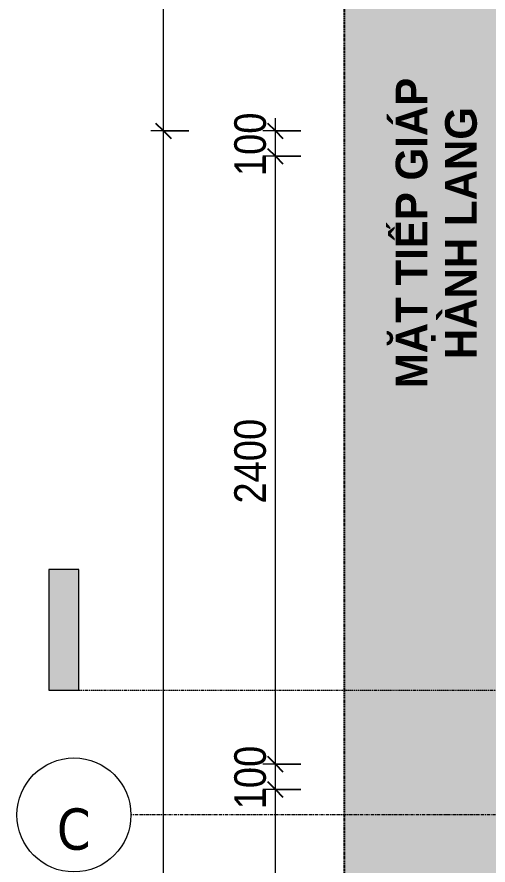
# Model space of a CAD drawing. Header units: millimetres. Extents: x 81424 to 264319, y 405 to 78637.
# Drawn here: x 81424 to 83285, y 28239 to 31587 of the extents above; entities that cross this region are included whole.
import ezdxf

# ---------------------------------------------------------------- set-up
doc = ezdxf.new("R2010")
doc.units = ezdxf.units.MM
for name, pattern in [('Dash - Tight', [4.5, 3, -1.5]), ('Dash Dot 3_16_', [7.9375, 4.7625, -1.5875, 0, -1.5875]), ('Grid Line', [22.225, 12.7, -3.175, 3.175, -3.175]), ('Hidden', [7.14375, 4.7625, -2.38125])]:
    doc.linetypes.add(name, pattern=pattern)
for name, color, linetype, lineweight in [('A-ANNO-DIMS', 211, 'Continuous', 9), ('A-ANNO-DIMS-50', 211, 'Continuous', 9), ('A-DETL-GENF-3', 92, 'Dash - Tight', 18), ('A-DETL-GENF-4', 92, 'Hidden', 25), ('G-ANNO-SYMB', 111, 'Continuous', 9), ('G-ANNO-SYMB-1', 111, 'Dash Dot 3_16_', 18), ('G-ANNO-TEXT-1', 7, 'Continuous', 9), ('S-GRID-1', 1, 'Grid Line', 9), ('S-GRID-IDEN', 1, 'Continuous', 9)]:
    doc.layers.add(name, color=color, linetype=linetype, lineweight=lineweight)
doc.layers.add('A-DETL-GENF-2', color=7, linetype='Continuous', lineweight=18, transparency=0.2)
doc.styles.add('Arial_B', font='arialbd.ttf', dxfattribs={"width": 0.95, "height": 125})
doc.styles.add('Tahoma_B', font='tahomabd.ttf', dxfattribs={"height": 162.5})
doc.styles.add('UTM Avo', font='', dxfattribs={"width": 0.9, "height": 125})
doc.styles.get('UTM Avo').set_extended_font_data('UTM Avo')
doc.dimstyles.new('1_Dim_chi_tiet_2_5', dxfattribs={"dimscale": 304.8, "dimtxt": 124.912619, "dimasz": 0.19685, "dimexe": 0.164042, "dimexo": 0.0625, "dimgap": 0.016404, "dimtad": 1, "dimdec": 0, "dimrnd": 5, "dimzin": 0, "dimdsep": 46, "dimtxsty": 'UTM Avo', "dimblk1": 'OBLIQUE', "dimblk2": 'OBLIQUE', "dimsah": 1, "dimcen": 0.09, "dimdle": 0.164042, "dimazin": 0, "dimtfac": 1, "dimtdec": 4, "dimtix": 1, "dimtmove": 0, "dimatfit": 3, "dimfxl": 0.328084, "dimfxlon": 1, "dimtvp": 1, "dimtolj": 1, "dimtzin": 0, "dimarcsym": 2})

# ---------------------------------------------------------------- blocks, each defined once
blk = doc.blocks.new('BORDER VIEW - BORDER VIEW-2591741-TKCS_CĂN HỘ LOẠI 4 - MẶT BẰNG')
at = {"layer": 'A-DETL-GENF-4'}
blk.add_line((0, 150), (0, 11455.3), dxfattribs=at)
blk = doc.blocks.new('Grid - M_Grid Head - Circle-353313-TKCS_CĂN HỘ LOẠI 4 - MẶT BẰNG')
at = {"layer": 'S-GRID-IDEN'}
blk.add_circle((0, 0), 4.5, dxfattribs=at)
blk = doc.blocks.new('Section - 3_32_ x 3_8_-4701953-TKCS_CĂN HỘ LOẠI 4 - MẶT BẰNG')
at = {"layer": 'G-ANNO-SYMB'}
blk.add_hatch(color=256, dxfattribs=at).paths.add_polyline_path([(0, 9.525), (0, 0), (-2.38125, 0), (-2.38125, 9.525)])
for p, q in [((0, 9.525), (-2.38125, 9.525)), ((-2.38125, 9.525), (-2.38125, 0)), ((0, 0), (0, 9.525)), ((-2.38125, 0), (0, 0))]:
    blk.add_line(p, q, dxfattribs=at)
blk = doc.blocks.new('DIMBLOCK10-TKCS_CĂN HỘ LOẠI 4 - MẶT BẰNG')
at = {"layer": 'A-ANNO-DIMS-50'}
for p, q in [((82103.5, 31136.9), (81953.5, 31136.9)), ((82003.5, 24486.9), (82003.5, 31136.9)), ((82003.5, 31136.9), (82103.5, 31136.9)), ((81903.5, 24536.9), (82053.5, 24536.9)), ((82003.5, 24536.9), (81903.5, 24536.9))]:
    blk.add_line(p, q, dxfattribs=at)
at = {"layer": 'A-ANNO-DIMS-50', "lineweight": 25}
for p, q in [((82003.5, 31136.9), (81973.5, 31166.9)), ((82003.5, 31136.9), (82033.5, 31106.9)), ((82003.5, 24536.9), (81973.5, 24566.9)), ((82003.5, 24536.9), (82033.5, 24506.9))]:
    blk.add_line(p, q, dxfattribs=at)
at = {"layer": 'A-ANNO-DIMS-50', "color": 0, "insert": (81841.1, 27665.8), "char_height": 125, "width": 410.824, "attachment_point": 1, "rotation": 90, "line_spacing_factor": 1.110334, "style": 'UTM Avo'}
blk.add_mtext('6600', dxfattribs=at)
blk = doc.blocks.new('_Oblique')
at = {"color": 0, "linetype": 'ByBlock', "lineweight": -2}
blk.add_line((-0.5, -0.5), (0.5, 0.5), dxfattribs=at)
blk = doc.blocks.new('DIMBLOCK11-TKCS_CĂN HỘ LOẠI 4 - MẶT BẰNG')
at = {"layer": 'A-ANNO-DIMS-50'}
for p, q in [((82003.5, 31136.9), (82003.5, 33586.9)), ((81903.5, 33536.9), (82053.5, 33536.9)), ((82003.5, 33536.9), (81903.5, 33536.9)), ((82103.5, 31136.9), (81953.5, 31136.9)), ((82003.5, 31136.9), (82103.5, 31136.9))]:
    blk.add_line(p, q, dxfattribs=at)
at = {"layer": 'A-ANNO-DIMS-50', "lineweight": 25}
for p, q in [((82003.5, 33536.9), (81973.5, 33566.9)), ((82003.5, 33536.9), (82033.5, 33506.9)), ((82003.5, 31136.9), (81973.5, 31166.9)), ((82003.5, 31136.9), (82033.5, 31106.9))]:
    blk.add_line(p, q, dxfattribs=at)
at = {"layer": 'A-ANNO-DIMS-50', "color": 0, "insert": (81841.1, 32165.8), "char_height": 125, "width": 410.824, "attachment_point": 1, "rotation": 90, "line_spacing_factor": 1.110334, "style": 'UTM Avo'}
blk.add_mtext('2400', dxfattribs=at)
blk = doc.blocks.new('DIMBLOCK13-TKCS_CĂN HỘ LOẠI 4 - MẶT BẰNG')
at = {"layer": 'A-ANNO-DIMS-50', "lineweight": 25}
for p, q in [((82444.9, 28537.4), (82414.9, 28567.4)), ((82444.9, 28537.4), (82474.9, 28507.4)), ((82444.9, 24736.9), (82414.9, 24766.9)), ((82444.9, 24736.9), (82474.9, 24706.9))]:
    blk.add_line(p, q, dxfattribs=at)
at = {"layer": 'A-ANNO-DIMS-50'}
for p, q in [((82544.9, 28537.4), (82394.9, 28537.4)), ((82444.9, 24736.9), (82444.9, 28537.4)), ((82444.9, 28537.4), (82544.9, 28537.4)), ((82544.9, 24736.9), (82394.9, 24736.9)), ((82444.9, 24736.9), (82544.9, 24736.9))]:
    blk.add_line(p, q, dxfattribs=at)
at = {"layer": 'A-ANNO-DIMS-50', "color": 0, "insert": (82282.5, 26466), "char_height": 125, "width": 410.824, "attachment_point": 1, "rotation": 90, "line_spacing_factor": 1.110334, "style": 'UTM Avo'}
blk.add_mtext('3800', dxfattribs=at)
blk = doc.blocks.new('DIMBLOCK14-TKCS_CĂN HỘ LOẠI 4 - MẶT BẰNG')
at = {"layer": 'A-ANNO-DIMS-50', "lineweight": 25}
for p, q in [((82444.9, 28637.4), (82414.9, 28667.4)), ((82444.9, 28637.4), (82474.9, 28607.4)), ((82444.9, 28537.4), (82414.9, 28567.4)), ((82444.9, 28537.4), (82474.9, 28507.4))]:
    blk.add_line(p, q, dxfattribs=at)
at = {"layer": 'A-ANNO-DIMS-50'}
for p, q in [((82544.9, 28637.4), (82394.9, 28637.4)), ((82444.9, 28537.4), (82444.9, 28637.4)), ((82444.9, 28637.4), (82544.9, 28637.4)), ((82544.9, 28537.4), (82394.9, 28537.4)), ((82444.9, 28537.4), (82544.9, 28537.4))]:
    blk.add_line(p, q, dxfattribs=at)
at = {"layer": 'A-ANNO-DIMS-50', "color": 0, "insert": (82282.5, 28459), "char_height": 125, "width": 308.118, "attachment_point": 1, "rotation": 90, "line_spacing_factor": 1.110334, "style": 'UTM Avo'}
blk.add_mtext('100', dxfattribs=at)
blk = doc.blocks.new('DIMBLOCK15-TKCS_CĂN HỘ LOẠI 4 - MẶT BẰNG')
at = {"layer": 'A-ANNO-DIMS-50', "lineweight": 25}
for p, q in [((82444.9, 31036.9), (82414.9, 31066.9)), ((82444.9, 31036.9), (82474.9, 31006.9)), ((82444.9, 28637.4), (82414.9, 28667.4)), ((82444.9, 28637.4), (82474.9, 28607.4))]:
    blk.add_line(p, q, dxfattribs=at)
at = {"layer": 'A-ANNO-DIMS-50'}
for p, q in [((82544.9, 31036.9), (82394.9, 31036.9)), ((82444.9, 28637.4), (82444.9, 31036.9)), ((82444.9, 31036.9), (82544.9, 31036.9)), ((82544.9, 28637.4), (82394.9, 28637.4)), ((82444.9, 28637.4), (82544.9, 28637.4))]:
    blk.add_line(p, q, dxfattribs=at)
at = {"layer": 'A-ANNO-DIMS-50', "color": 0, "insert": (82282.5, 29666), "char_height": 125, "width": 410.824, "attachment_point": 1, "rotation": 90, "line_spacing_factor": 1.110334, "style": 'UTM Avo'}
blk.add_mtext('2400', dxfattribs=at)
blk = doc.blocks.new('DIMBLOCK16-TKCS_CĂN HỘ LOẠI 4 - MẶT BẰNG')
at = {"layer": 'A-ANNO-DIMS-50'}
for p, q in [((82444.9, 31036.9), (82444.9, 31186.9)), ((82544.9, 31136.9), (82394.9, 31136.9)), ((82444.9, 31136.9), (82544.9, 31136.9)), ((82544.9, 31036.9), (82394.9, 31036.9)), ((82444.9, 31036.9), (82544.9, 31036.9))]:
    blk.add_line(p, q, dxfattribs=at)
at = {"layer": 'A-ANNO-DIMS-50', "lineweight": 25}
for p, q in [((82444.9, 31136.9), (82414.9, 31166.9)), ((82444.9, 31136.9), (82474.9, 31106.9)), ((82444.9, 31036.9), (82414.9, 31066.9)), ((82444.9, 31036.9), (82474.9, 31006.9))]:
    blk.add_line(p, q, dxfattribs=at)
at = {"layer": 'A-ANNO-DIMS-50', "color": 0, "insert": (82282.5, 30958.6), "char_height": 125, "width": 308.118, "attachment_point": 1, "rotation": 90, "line_spacing_factor": 1.110334, "style": 'UTM Avo'}
blk.add_mtext('100', dxfattribs=at)

msp = doc.modelspace()

# ---------------------------------------------------------------- hatches: boundary and pattern name
at = {"layer": 'A-DETL-GENF-2'}
h = msp.add_hatch(color=256, dxfattribs=at)
h.paths.add_polyline_path([(84504.5, 22727.4), (92557.6, 22727.4), (92596.4, 22732.5), (92632.6, 22747.5), (92663.6, 22771.3), (92687.5, 22802.4), (92702.4, 22838.5), (92707.6, 22877.4), (92707.6, 34182.7), (92702.4, 34221.5), (92687.5, 34257.7), (92663.6, 34288.8), (92632.6, 34312.6), (92596.4, 34327.6), (92557.6, 34332.7), (82867.6, 34332.7), (82828.7, 34327.6), (82792.6, 34312.6), (82761.5, 34288.8), (82737.7, 34257.7), (82722.7, 34221.5), (82717.6, 34182.7), (82717.6, 22877.4), (82722.7, 22838.5), (82737.7, 22802.4), (82761.5, 22771.3), (82792.6, 22747.5), (82828.7, 22732.5), (82867.6, 22727.4), (83752.6, 22727.4)])
h.paths.add_polyline_path([(86471.7, 23335.3), (86277.6, 23335.3), (86277.6, 24536.9), (83352.6, 24536.9), (83352.6, 25536.9), (83377.6, 25536.9), (83377.6, 31136.9), (85777.6, 31136.9), (85777.6, 33537.4), (91977.6, 33536.9), (91977.6, 32236.9), (91852.6, 32236.9), (91852.6, 25536.9), (91952.6, 25536.9), (91952.6, 24536.9), (91852.6, 24536.9), (91852.5, 23336.9), (86477.6, 23336.9), (86477.6, 23335.3)])
h.paths.add_polyline_path([(83727.6, 23336.9), (83527.6, 23337.4), (83527.9, 23536.9), (83727.6, 23536.9), (83727.6, 23337.4)])
h.paths.add_polyline_path([(84499.1, 31225.5), (84497, 31225.5), (84495.7, 31233.7), (84492.2, 31241.5), (84488.2, 31246.6), (84482, 31251.4), (84474.8, 31254.4), (84467, 31255.4), (84458.8, 31254.1), (84451, 31250.6), (84445.9, 31246.6), (84441.1, 31240.4), (84438.1, 31233.2), (84437.1, 31225.5), (84435, 31225.5), (84436.1, 31233.8), (84439.3, 31241.5), (84445.9, 31249.2), (84452.1, 31253.6), (84459.3, 31256.5), (84467, 31257.5), (84475.3, 31256.4), (84483.1, 31253.2), (84489.7, 31248.1), (84494.8, 31241.5), (84498, 31233.7), (84498.7, 31228.3)])
h.paths.add_polyline_path([(85016.6, 31225.9), (85015.5, 31225.9), (85017.4, 31236.3), (85020, 31242.6), (85026.6, 31250.5), (85033.1, 31255.2), (85040.7, 31258.2), (85048.9, 31259.3), (85057.5, 31258.1), (85065.6, 31254.8), (85072.5, 31249.5), (85077.8, 31242.6), (85081.2, 31234.5), (85082.3, 31225.9), (85080.4, 31225.9), (85079.1, 31234.5), (85075.5, 31242.6), (85069.5, 31249.5), (85064.7, 31253.2), (85057.1, 31256.3), (85048.9, 31257.4), (85040.3, 31256.1), (85032.2, 31252.4), (85025.3, 31246.4), (85021.6, 31241.6), (85018.4, 31234), (85017.4, 31225.9)])
h.paths.add_polyline_path([(84831, 31225.9), (84830.3, 31225.9), (84829, 31234.5), (84825.3, 31242.6), (84819.3, 31249.5), (84814.5, 31253.2), (84806.9, 31256.3), (84798.7, 31257.4), (84790.1, 31256.1), (84782, 31252.4), (84775.1, 31246.4), (84771.4, 31241.6), (84768.3, 31234), (84767.2, 31225.9), (84765.3, 31225.9), (84767.2, 31236.3), (84769.8, 31242.6), (84776.4, 31250.5), (84783, 31255.2), (84790.6, 31258.2), (84798.7, 31259.3), (84807.4, 31258.1), (84815.4, 31254.8), (84822.3, 31249.5), (84827.7, 31242.6), (84831, 31234.5), (84832.1, 31225.9)])
h.paths.add_polyline_path([(84730.6, 31232.4), (84728.3, 31232.4), (84726.8, 31242.7), (84722.5, 31252.3), (84717.4, 31259), (84709.6, 31264.9), (84700.5, 31268.7), (84690.8, 31270), (84680.5, 31268.5), (84670.9, 31264.1), (84664.3, 31259), (84658.3, 31251.2), (84654.6, 31242.2), (84653.3, 31232.4), (84651, 31232.4), (84652.4, 31242.7), (84656.4, 31252.3), (84664.3, 31261.8), (84672, 31267.3), (84681.1, 31270.9), (84692.6, 31272), (84702.8, 31270.2), (84710.7, 31266.9), (84720.1, 31259), (84725.7, 31251.2), (84729.3, 31242.2)])
h.paths.add_polyline_path([(84962.6, 31232.6), (84960.3, 31232.6), (84958.8, 31242.9), (84954.5, 31252.5), (84949.3, 31259.2), (84941.6, 31265.1), (84932.5, 31268.9), (84922.8, 31270.2), (84912.5, 31268.6), (84902.9, 31264.3), (84896.3, 31259.2), (84890.3, 31251.4), (84886.5, 31242.3), (84885.3, 31232.6), (84883, 31232.6), (84884.4, 31242.9), (84888.4, 31252.5), (84896.4, 31262.1), (84904, 31267.5), (84913.1, 31271.1), (84922.8, 31272.4), (84933.1, 31271), (84942.7, 31267.1), (84950.9, 31260.7), (84957.2, 31252.5), (84961.2, 31242.9)])
h.paths.add_polyline_path([(84623.9, 31240.7), (84621.2, 31240.7), (84619.4, 31253), (84614.1, 31264.5), (84608, 31272.5), (84598.7, 31279.7), (84587.8, 31284.2), (84576.2, 31285.7), (84563.8, 31283.9), (84552.3, 31278.6), (84544.3, 31272.5), (84537.2, 31263.2), (84532.7, 31252.3), (84531.1, 31240.7), (84528.4, 31240.7), (84530.1, 31253), (84534.8, 31264.5), (84542.4, 31274.4), (84553.6, 31282.5), (84564.5, 31286.9), (84576.2, 31288.4), (84590.5, 31285.9), (84600, 31282), (84609.9, 31274.4), (84618, 31263.2), (84622.5, 31251.2), (84623.7, 31242.2)])
h.paths.add_polyline_path([(83894.5, 31287.4), (83894.5, 31287.4), (83897.5, 31310.7), (83906.5, 31332.4), (83920.7, 31351), (83939.3, 31365.3), (83962.5, 31374.5), (83984.3, 31377.4), (84007.5, 31374.4), (84029.2, 31365.4), (84047.9, 31351.1), (84062.2, 31332.5), (84071.2, 31310.9), (84074.3, 31287.6), (84068.4, 31287.6), (84064.8, 31310.9), (84057.1, 31329.6), (84043.7, 31347), (84026.3, 31360.3), (84006, 31368.7), (83984.3, 31371.5), (83961, 31368), (83942.3, 31360.2), (83924.9, 31346.8), (83911.6, 31329.4), (83903.2, 31309.1), (83900.4, 31287.4), (83897.5, 31287.4)])
h.paths.add_polyline_path([(83677.1, 31287.4), (83677.1, 31287.4), (83680.1, 31310.7), (83689.1, 31332.4), (83703.3, 31351), (83721.9, 31365.3), (83745.1, 31374.5), (83766.9, 31377.4), (83790.1, 31374.4), (83811.8, 31365.4), (83830.4, 31351.1), (83844.8, 31332.5), (83853.8, 31310.9), (83856.9, 31287.6), (83851, 31287.6), (83847.4, 31310.9), (83839.7, 31329.6), (83826.3, 31347), (83808.9, 31360.3), (83788.6, 31368.7), (83766.8, 31371.5), (83743.6, 31368), (83724.9, 31360.2), (83707.5, 31346.8), (83694.2, 31329.4), (83685.8, 31309.1), (83683, 31287.4), (83680.1, 31287.4)])
h.paths.add_polyline_path([(83727.6, 32236.9), (83327.6, 32236.9), (83327.6, 33536.9), (83777.6, 33536.9), (83777.6, 32236.9)])

# ---------------------------------------------------------------- linework, layer by layer
at = {"layer": 'G-ANNO-SYMB-1'}
msp.add_line((81669.2, 28929.3), (93659.2, 28929.3), dxfattribs=at)
at = {"layer": 'S-GRID-1'}
for p, q in [((83124.4, 28436.9), (81874.4, 28436.9)), ((92249.1, 28436.9), (83124.4, 28436.9))]:
    msp.add_line(p, q, dxfattribs=at)

# ---------------------------------------------------------------- block references
at = {"layer": 'A-DETL-GENF-3'}
msp.add_blockref('BORDER VIEW - BORDER VIEW-2591741-TKCS_CĂN HỘ LOẠI 4 - MẶT BẰNG', (82717.6, 22727.4), dxfattribs=at)
at = {"layer": 'G-ANNO-SYMB', "xscale": 49.99999999999998, "yscale": 49.99999999999998, "zscale": 49.99999999999998}
msp.add_blockref('Section - 3_32_ x 3_8_-4701953-TKCS_CĂN HỘ LOẠI 4 - MẶT BẰNG', (81669.2, 28929.3), dxfattribs=at)
at = {"layer": 'S-GRID-IDEN', "xscale": 49.99999999999998, "yscale": 49.99999999999998, "zscale": 49.99999999999998, "rotation": 89.9999999999998}
msp.add_blockref('Grid - M_Grid Head - Circle-353313-TKCS_CĂN HỘ LOẠI 4 - MẶT BẰNG', (81649.4, 28436.9), dxfattribs=at)

# ---------------------------------------------------------------- texts
at = {"layer": 'G-ANNO-TEXT-1', "insert": (83081.2, 30734), "char_height": 125, "width": 1376.075, "attachment_point": 5, "rotation": 90, "line_spacing_factor": 0.936439, "style": 'Arial_B'}
msp.add_mtext('\\pt570,1140,1710,2280,2850,3420,3990,4560,5130,5700,6270,6840,7410,7980,8550,9120,9690,10260,10830,11400,11970,12540,13110,13680,14250,14820,15390,15960,16530,17100,17670,18240;MẶT TIẾP GIÁP\\PHÀNH LANG', dxfattribs=at)

# ---------------------------------------------------------------- dimensions: what is measured, and where the dimension line sits
at = {"layer": 'A-ANNO-DIMS'}
for base, p1, p2, override, picture, middle in [((82003.5, 33536.9), (82103.5, 31136.9), (81903.5, 33536.9), {"dimpost": '<>', "dimfxl": 2408.318916}, 'DIMBLOCK11-TKCS_CĂN HỘ LOẠI 4 - MẶT BẰNG', (81933.8, 32336.9)), ((82444.9, 31136.9), (82544.9, 31036.9), (82544.9, 31136.9), {"dimpost": '<>', "dimfxl": 100}, 'DIMBLOCK16-TKCS_CĂN HỘ LOẠI 4 - MẶT BẰNG', (82375.2, 31086.9)), ((82003.5, 31136.9), (81903.5, 24536.9), (82103.5, 31136.9), {"dimpost": '<>', "dimfxl": 6603.029608}, 'DIMBLOCK10-TKCS_CĂN HỘ LOẠI 4 - MẶT BẰNG', (81933.8, 27836.9)), ((82444.91, 31036.936), (82544.91, 28637.3629), (82544.91, 31036.936), {"dimpost": '<>', "dimfxl": 2399.573178}, 'DIMBLOCK15-TKCS_CĂN HỘ LOẠI 4 - MẶT BẰNG', (82375.225, 29837.1494)), ((82444.9, 28637.4), (82544.9, 28537.4), (82544.9, 28637.4), {"dimpost": '<>', "dimfxl": 100}, 'DIMBLOCK14-TKCS_CĂN HỘ LOẠI 4 - MẶT BẰNG', (82375.2, 28587.4)), ((82444.91, 28537.3629), (82544.91, 24736.936), (82544.91, 28537.3629), {"dimpost": '<>', "dimfxl": 3800.426822}, 'DIMBLOCK13-TKCS_CĂN HỘ LOẠI 4 - MẶT BẰNG', (82375.225, 26637.1494))]:
    dim = msp.add_linear_dim(base=base, p1=p1, p2=p2, angle=90, dimstyle='1_Dim_chi_tiet_2_5', override=override, dxfattribs=at)
    dim.commit()
    dim.dimension.update_dxf_attribs({"geometry": picture, "text_midpoint": middle})

# ---------------------------------------------------------------- next in the draw order: texts
at = {"layer": 'S-GRID-IDEN', "insert": (81648.9, 28379.7), "char_height": 162.5, "width": 152, "attachment_point": 5, "line_spacing_factor": 0.996129, "style": 'Tahoma_B', "bg_fill": 3, "box_fill_scale": 1.25, "bg_fill_color": 256, "bg_fill_true_color": 13158600, "bg_fill_transparency": 0}
msp.add_mtext('\\pt634.99962,1269.99925,1905.0005,2540.00013,3174.99975,3809.99937,4445.00062,5080.00025,5714.99987,6349.9995,6985.00075,7620.00037,8255,8889.99962,9524.99925,10160.0005,10795.00013,11429.99975,12064.99938,12700.00063,13335.00025,13969.99988,14604.9995,15240.00075,15875.00038,16510,17144.99963,17779.99925,18415.0005,19050.00013,19684.99975,20319.99938;C', dxfattribs=at)

doc.saveas('drawing.dxf')
